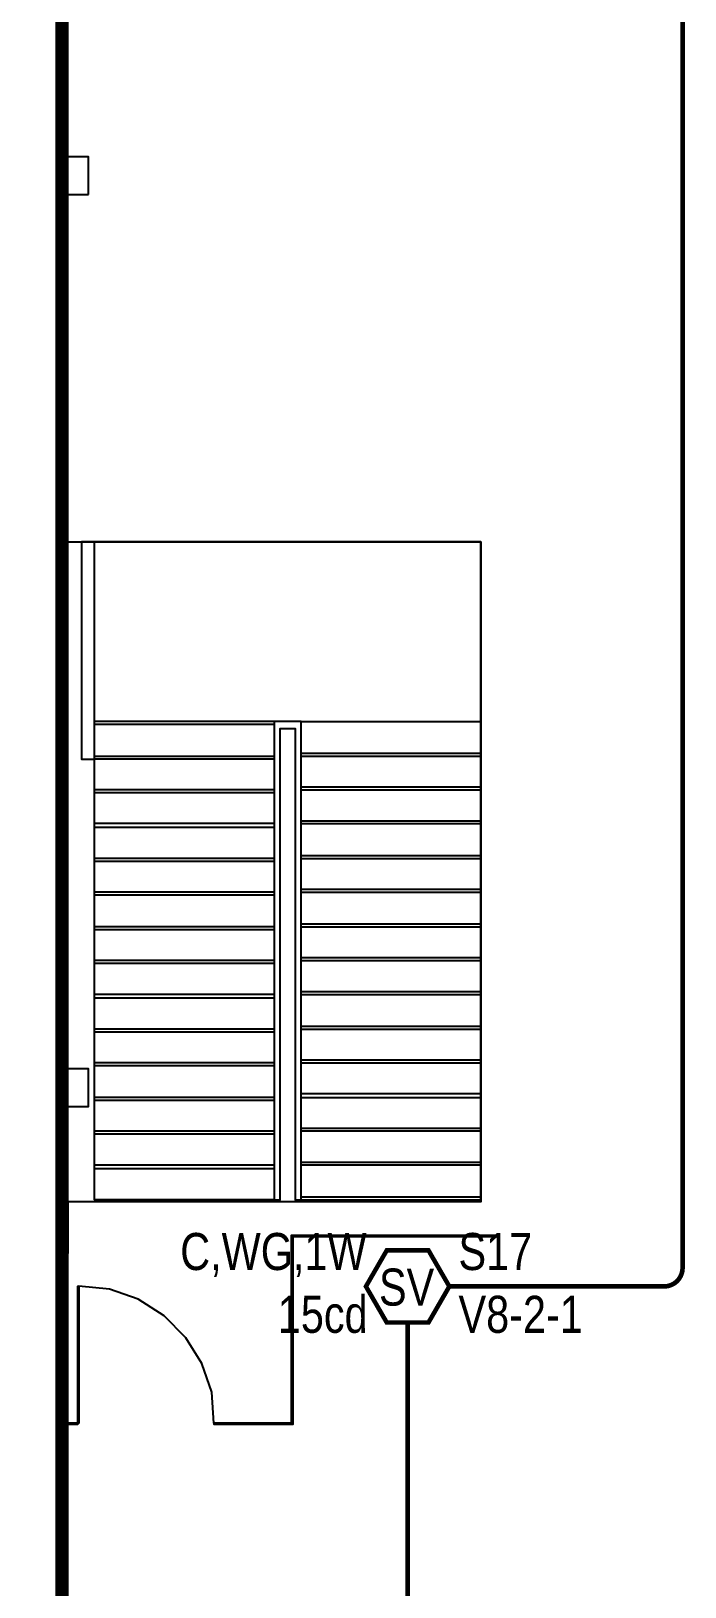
# Model space of a CAD drawing. Header units: inches. Extents: x 9349 to 17082, y 17684 to 25415.
# Drawn here: x 11998 to 12209, y 22126 to 22630 of the extents above; entities that cross this region are included whole.
import ezdxf
from ezdxf.enums import TextEntityAlignment as Align

# ---------------------------------------------------------------- set-up
doc = ezdxf.new("R2010")
doc.units = ezdxf.units.IN
doc.header["$LTSCALE"] = 0.25
doc.header["$MEASUREMENT"] = 0
for name, color, linetype in [('BACKGROUND', 8, 'Continuous'), ('CONDUIT', 6, 'Continuous'), ('SPEAKER STROBE', 1, 'Continuous')]:
    doc.layers.add(name, color=color, linetype=linetype)
doc.styles.add('Arial', font='arial.ttf', dxfattribs={"width": 0.8})

# ---------------------------------------------------------------- blocks, each defined once
blk = doc.blocks.new('GC-S7VM')
at = {"layer": 'SPEAKER STROBE', "const_width": 1.46}
blk.add_lwpolyline([(13.83, 0.21), (7.08, 11.9), (-6.42, 11.9), (-13.17, 0.21), (-6.42, -11.49), (7.08, -11.49)], close=True, dxfattribs=at)
at = {"layer": 'SPEAKER STROBE', "style": 'Arial', "width": 0.8}
blk.add_text('SV', height=12, dxfattribs=at).set_placement((0, 0), align=Align.MIDDLE)
for tag, p in [('C', (-12.95, 11.52)), ('CANDELA', (-12.62, -8.82)), ('1/2W', (-12.62, -29.16))]:
    blk.add_attdef(tag, text='', height=12, dxfattribs=at).set_placement(p, align=Align.MIDDLE_RIGHT)
for tag, p in [('Speaker_Circuit', (16.8, 11.52)), ('Visual_Circuit', (16.8, -8.82))]:
    blk.add_attdef(tag, text='', height=12, dxfattribs=at).set_placement(p, align=Align.MIDDLE_LEFT)

msp = doc.modelspace()

# ---------------------------------------------------------------- linework, layer by layer
at = {"lineweight": 0, "const_width": 4}
msp.add_lwpolyline([(12007.34, 22803.52), (12007.34, 21821.67), (11570.19, 21821.67), (11570.19, 21077.96)], dxfattribs=at)
at = {"layer": 'BACKGROUND', "ltscale": 1.833335}
msp.add_lwpolyline([(12009.39, 21991), (12009.4, 22943.08)], dxfattribs=at)
at = {"layer": 'BACKGROUND'}
for points in [[(12016.14, 22577.25), (12016.14, 22589.48), (12009.38, 22589.48)], [(12009.39, 22577.27), (12016.14, 22577.27)], [(12009.39, 22464.78), (12143.11, 22464.78), (12143.11, 22251.03), (12009.39, 22251.03), (12009.39, 22234.32)], [(12084.93, 22404.35), (12084.93, 22406.6), (12143.11, 22406.6), (12143.11, 22464.78), (12018.07, 22464.78)], [(12076.25, 22406.6), (12018.07, 22406.6)], [(12018.07, 22395.35), (12076.25, 22395.35), (12076.25, 22384.42), (12076.25, 22373.5), (12076.25, 22362.25), (12076.25, 22351.32), (12076.25, 22340.07), (12076.25, 22329.14), (12076.25, 22318.21), (12076.25, 22306.96), (12076.25, 22296.03), (12076.25, 22284.78), (12076.25, 22273.85), (12076.25, 22262.92), (12076.25, 22251.67), (12078.18, 22251.67), (12078.18, 22404.35), (12083, 22404.35), (12083, 22251.67), (12084.93, 22251.67), (12084.93, 22262.92)], [(12143.11, 22262.92), (12084.93, 22262.92), (12084.93, 22273.85), (12084.93, 22284.78), (12084.93, 22296.03), (12084.93, 22306.96), (12084.93, 22318.21), (12084.93, 22329.14), (12084.93, 22340.07), (12084.93, 22351.32), (12084.93, 22362.25), (12084.93, 22373.5), (12084.93, 22384.42), (12084.93, 22395.35), (12084.93, 22404.35), (12084.93, 22406.6), (12078.18, 22406.6), (12076.25, 22406.6), (12076.25, 22395.35)], [(12143.11, 22273.85), (12143.11, 22284.78), (12143.11, 22296.03), (12143.11, 22306.96), (12143.11, 22318.21), (12143.11, 22329.14), (12143.11, 22340.07), (12143.11, 22351.32), (12143.11, 22362.25), (12143.11, 22373.5), (12143.11, 22384.42), (12143.11, 22395.35), (12143.11, 22406.6)], [(12076.25, 22251.67), (12018.07, 22251.67), (12018.07, 22262.92), (12018.07, 22273.85), (12018.07, 22284.78), (12018.07, 22296.03), (12018.07, 22306.96), (12018.07, 22318.21), (12018.07, 22329.14), (12018.07, 22340.07), (12018.07, 22351.32), (12018.07, 22362.25), (12018.07, 22373.5), (12018.07, 22384.42), (12018.07, 22394.39)], [(12084.93, 22395.35), (12143.11, 22395.35)], [(12076.25, 22384.42), (12018.07, 22384.42)], [(12084.93, 22384.42), (12143.11, 22384.42)], [(12076.25, 22373.5), (12018.07, 22373.5)], [(12084.93, 22373.5), (12143.11, 22373.5)], [(12076.25, 22362.25), (12018.07, 22362.25)], [(12084.93, 22362.25), (12143.11, 22362.25)], [(12076.25, 22351.32), (12018.07, 22351.32)], [(12084.93, 22351.32), (12143.11, 22351.32)], [(12076.25, 22340.07), (12018.07, 22340.07)], [(12084.93, 22340.07), (12143.11, 22340.07)], [(12076.25, 22329.14), (12018.07, 22329.14)], [(12084.93, 22329.14), (12143.11, 22329.14)], [(12076.25, 22318.21), (12018.07, 22318.21)], [(12084.93, 22318.21), (12143.11, 22318.21)], [(12076.25, 22306.96), (12018.07, 22306.96)], [(12084.93, 22306.96), (12143.11, 22306.96)], [(12009.39, 22281.89), (12016.14, 22281.89), (12016.14, 22294.1), (12009.39, 22294.1)], [(12076.25, 22296.03), (12018.07, 22296.03)], [(12084.93, 22296.03), (12143.11, 22296.03)], [(12076.25, 22284.78), (12018.07, 22284.78)], [(12084.93, 22284.78), (12143.11, 22284.78)], [(12076.25, 22273.85), (12018.07, 22273.85)], [(12084.93, 22251.67), (12143.11, 22251.67), (12143.11, 22262.92), (12143.11, 22273.85), (12084.93, 22273.85)], [(12076.25, 22262.92), (12018.07, 22262.92)], [(12012.61, 22179.35), (12012.61, 22223.71), (12012.93, 22223.71)], [(12056.64, 22179.35), (12056, 22189.32), (12052.79, 22198.64), (12047.64, 22207), (12040.57, 22214.07), (12032.22, 22219.53), (12022.89, 22222.75), (12012.93, 22223.71), (12012.93, 22179.35)]]:
    msp.add_lwpolyline(points, dxfattribs=at)
for points in [[(12013.89, 22464.78), (12013.89, 22394.39), (12018.07, 22394.39), (12018.07, 22464.78)], [(12147.93, 22240.1), (12082.36, 22240.1), (12081.72, 22240.1), (12081.72, 22179.35), (12056.64, 22179.35), (12056.64, 22179.03), (12082.36, 22179.03), (12082.36, 22179.35), (12082.36, 22239.78), (12147.93, 22239.78)], [(12012.61, 22179.35), (12009.39, 22179.35), (12009.39, 22179.03), (12012.61, 22179.03)], [(12012.61, 22179.35), (12012.93, 22179.35)]]:
    msp.add_lwpolyline(points, close=True, dxfattribs=at)
at = {"layer": 'BACKGROUND', "ltscale": 0.08}
for points in [[(12076.25, 22405.64), (12018.07, 22405.64)], [(12076.25, 22394.39), (12018.07, 22394.39)], [(12084.93, 22396.32), (12143.11, 22396.32)], [(12084.93, 22385.39), (12143.11, 22385.39)], [(12076.25, 22383.46), (12018.07, 22383.46)], [(12084.93, 22374.46), (12143.11, 22374.46)], [(12076.25, 22372.21), (12018.07, 22372.21)], [(12076.25, 22361.28), (12018.07, 22361.28)], [(12084.93, 22363.21), (12143.11, 22363.21)], [(12076.25, 22350.35), (12018.07, 22350.35)], [(12084.93, 22352.28), (12143.11, 22352.28)], [(12076.25, 22339.1), (12018.07, 22339.1)], [(12084.93, 22341.03), (12143.11, 22341.03)], [(12084.93, 22330.1), (12143.11, 22330.1)], [(12076.25, 22328.17), (12018.07, 22328.17)], [(12084.93, 22319.17), (12143.11, 22319.17)], [(12076.25, 22316.92), (12018.07, 22316.92)], [(12076.25, 22306), (12018.07, 22306)], [(12084.93, 22307.92), (12143.11, 22307.92)], [(12076.25, 22295.07), (12018.07, 22295.07)], [(12084.93, 22297), (12143.11, 22297)], [(12076.25, 22283.82), (12018.07, 22283.82)], [(12084.93, 22286.07), (12143.11, 22286.07)], [(12084.93, 22274.82), (12143.11, 22274.82)], [(12076.25, 22272.89), (12018.07, 22272.89)], [(12084.93, 22263.89), (12143.11, 22263.89)], [(12076.25, 22261.64), (12018.07, 22261.64)], [(12084.93, 22252.64), (12143.11, 22252.64)]]:
    msp.add_lwpolyline(points, dxfattribs=at)
at = {"layer": 'CONDUIT', "lineweight": 0, "const_width": 1.5}
msp.add_lwpolyline([(12208.41, 22775.29), (12208.41, 22229.6, -0.414214), (12202.41, 22223.6), (12132.91, 22223.6)], format="xyb", dxfattribs=at)
msp.add_lwpolyline([(12119.41, 22211.91), (12119.41, 22044.67)], dxfattribs=at)

# ---------------------------------------------------------------- block references
at = {"layer": 'SPEAKER STROBE'}
msp.add_blockref('GC-S7VM', (12119.08, 22223.39), dxfattribs=at).add_auto_attribs({'C': 'C,WG,1W', 'Speaker_Circuit': 'S17', 'Visual_Circuit': 'V8-2-1', 'CANDELA': '15cd'})

doc.saveas('drawing.dxf')
